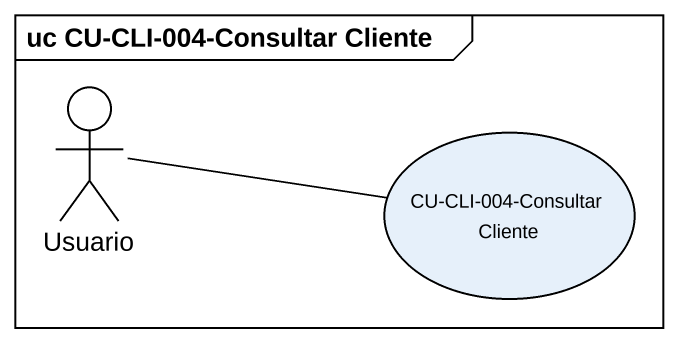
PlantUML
@startuml
mainframe uc CU-CLI-004-Consultar Cliente
actor Usuario
usecase "CU-CLI-004-Consultar Cliente" as CU_CLI_004_Consultar_Cliente
Usuario -right- CU_CLI_004_Consultar_Cliente
@enduml
